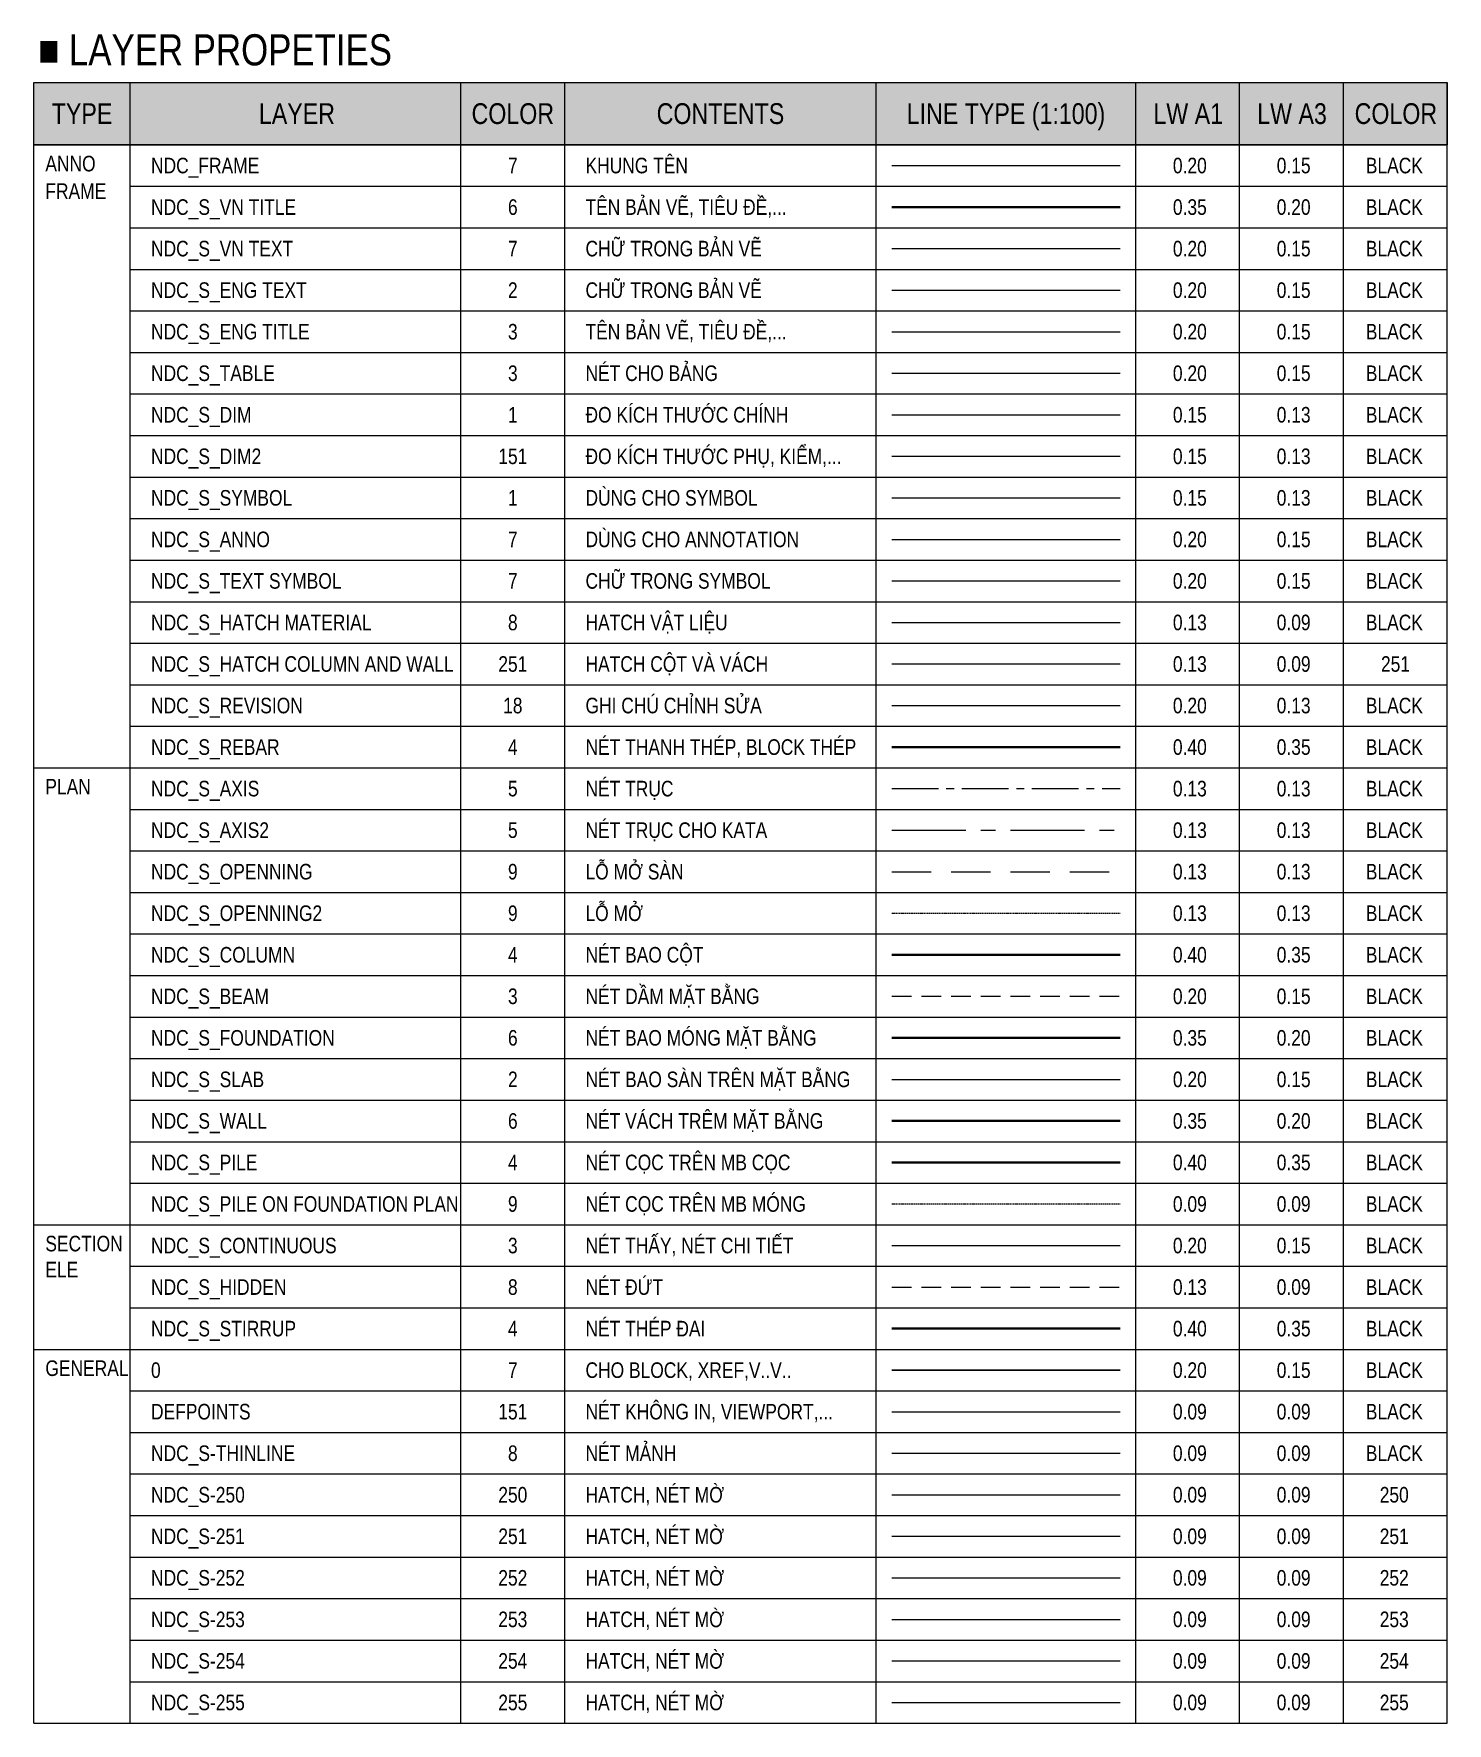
# Model space of a CAD drawing. Header units: millimetres. Extents: x -172050 to 1089997, y 452920 to 1051687.
# Drawn here: x -172050 to -149360, y 474496 to 501610 of the extents above; entities that cross this region are included whole.
import ezdxf
from ezdxf.enums import TextEntityAlignment as Align

# ---------------------------------------------------------------- set-up
doc = ezdxf.new("R2010")
doc.units = ezdxf.units.MM
doc.header["$MEASUREMENT"] = 0
for name, pattern in [('CENTER', [50.8, 31.75, -6.35, 6.35, -6.35]), ('CENTER2', [1.125, 0.75, -0.125, 0.125, -0.125]), ('DASHED', [3, 2, -1]), ('DASHED2', [9.525, 6.35, -3.175]), ('HIDDEN2', [4.7625, 3.175, -1.5875])]:
    doc.linetypes.add(name, pattern=pattern)
doc.layers.get('Defpoints').update_dxf_attribs({"color": 151, "lineweight": 9})
for name, color, linetype, lineweight in [('NDC_FRAME', 7, 'Continuous', 20), ('NDC_S-COLUMN', 4, 'Continuous', 40), ('NDC_S_250', 250, 'Continuous', 9), ('NDC_S_251', 251, 'Continuous', 9), ('NDC_S_252', 252, 'Continuous', 9), ('NDC_S_253', 253, 'Continuous', 9), ('NDC_S_254', 254, 'Continuous', 9), ('NDC_S_255', 255, 'Continuous', 9), ('NDC_S_ANNO', 7, 'Continuous', 20), ('NDC_S_AXIS', 5, 'CENTER2', 13), ('NDC_S_AXIS2', 5, 'CENTER', 13), ('NDC_S_BEAM', 3, 'HIDDEN2', 20), ('NDC_S_CONTINUOUS', 3, 'Continuous', 20), ('NDC_S_DIM', 1, 'Continuous', 15), ('NDC_S_DIM2', 151, 'Continuous', 15), ('NDC_S_ENG TEXT', 2, 'Continuous', 20), ('NDC_S_ENG TITLE', 3, 'Continuous', 20), ('NDC_S_FOUNDATION', 6, 'Continuous', 35), ('NDC_S_HATCH COLUMN AND WALL', 251, 'Continuous', 13), ('NDC_S_HATCH MATERIAL', 8, 'Continuous', 13), ('NDC_S_HIDDEN', 8, 'HIDDEN2', 13), ('NDC_S_LEADER', 1, 'Continuous', 15), ('NDC_S_OPENING', 9, 'DASHED2', 13), ('NDC_S_OPENING2', 9, 'DASHED', 13), ('NDC_S_PILE', 4, 'Continuous', 35), ('NDC_S_PILE ON FOUNDATION PLAN', 9, 'DASHED', 9), ('NDC_S_REBAR', 4, 'Continuous', 35), ('NDC_S_SLAB', 2, 'Continuous', 20), ('NDC_S_STIRRUP', 4, 'Continuous', 40), ('NDC_S_TEXT SYMBOL', 7, 'Continuous', 20), ('NDC_S_THIN LINE', 8, 'Continuous', 9), ('NDC_S_VN TEXT', 7, 'Continuous', 20), ('NDC_S_VN TITLE', 6, 'Continuous', 35), ('NDC_S_WALL', 6, 'Continuous', 35), ('NDC_Table', 3, 'Continuous', 20)]:
    doc.layers.add(name, color=color, linetype=linetype, lineweight=lineweight)
doc.layers.add('NDC_S_REVISION', color=18, linetype='Continuous', lineweight=20, plot=False)
doc.styles.add('NDC_VIE TXT', font='arial.ttf', dxfattribs={"width": 0.8})

msp = doc.modelspace()

# ---------------------------------------------------------------- hatches: boundary and pattern name
at = {"layer": 'NDC_S_253'}
h = msp.add_hatch(color=256, dxfattribs=at)
h.dxf.hatch_style = 1
h.paths.add_polyline_path([(-172049.6, 500829.1), (-149359.9, 500829.1), (-149359.9, 499829.1), (-172049.6, 499829.1)])

# ---------------------------------------------------------------- linework, layer by layer
msp.add_line((-158276.5, 480162.5), (-154609.9, 480162.5))
at = {"layer": 'Defpoints'}
msp.add_line((-158276.5, 479495.8), (-154609.9, 479495.8), dxfattribs=at)
at = {"layer": 'NDC_FRAME'}
for p, q in [((-172049.6, 474495.8), (-172049.6, 500829.1)), ((-172049.6, 500829.1), (-149359.9, 500829.1)), ((-170501.2, 474495.8), (-170501.2, 500829.1)), ((-165193.2, 474495.8), (-165193.2, 500829.1)), ((-163526.5, 474495.8), (-163526.5, 500829.1)), ((-158526.5, 474495.8), (-158526.5, 500829.1)), ((-154359.9, 474495.8), (-154359.9, 500829.1)), ((-154359.9, 474495.8), (-154359.9, 500829.1)), ((-152693.2, 474495.8), (-152693.2, 500829.1)), ((-151026.5, 474495.8), (-151026.5, 500829.1)), ((-149359.9, 474495.8), (-149359.9, 500829.1)), ((-158276.5, 499495.8), (-154609.9, 499495.8)), ((-170501.2, 495162.5), (-149359.9, 495162.5)), ((-170501.2, 494495.8), (-149359.9, 494495.8)), ((-170501.2, 493829.1), (-149359.9, 493829.1)), ((-170501.2, 493162.5), (-149359.9, 493162.5)), ((-170501.2, 492495.8), (-149359.9, 492495.8)), ((-170501.2, 491829.1), (-149359.9, 491829.1)), ((-170501.2, 491162.5), (-149359.9, 491162.5)), ((-170501.2, 490495.8), (-149359.9, 490495.8)), ((-172049.6, 489829.1), (-149359.9, 489829.1)), ((-170501.2, 489162.5), (-149359.9, 489162.5)), ((-170501.2, 488495.8), (-149359.9, 488495.8)), ((-170501.2, 487829.1), (-149359.9, 487829.1)), ((-170501.2, 487162.5), (-149359.9, 487162.5)), ((-170501.2, 486495.8), (-149359.9, 486495.8)), ((-170501.2, 485829.1), (-149359.9, 485829.1)), ((-170501.2, 485162.5), (-149359.9, 485162.5)), ((-170501.2, 484495.8), (-149359.9, 484495.8)), ((-170501.2, 483829.1), (-149359.9, 483829.1)), ((-170501.2, 483162.5), (-149359.9, 483162.5)), ((-172049.6, 482495.8), (-149359.9, 482495.8)), ((-170501.2, 481829.1), (-149359.9, 481829.1)), ((-170501.2, 481162.5), (-149359.9, 481162.5)), ((-172049.6, 480495.8), (-149359.9, 480495.8)), ((-170501.2, 479829.1), (-149359.9, 479829.1)), ((-170501.2, 479162.5), (-149359.9, 479162.5)), ((-170501.2, 478495.8), (-149359.9, 478495.8)), ((-170501.2, 477829.1), (-149359.9, 477829.1)), ((-170501.2, 477162.5), (-149359.9, 477162.5)), ((-170501.2, 476495.8), (-149359.9, 476495.8)), ((-170501.2, 475829.1), (-149359.9, 475829.1)), ((-170501.2, 475162.5), (-149359.9, 475162.5)), ((-172049.6, 474495.8), (-149359.9, 474495.8))]:
    msp.add_line(p, q, dxfattribs=at)
for points in [[(-172049.6, 499829.1), (-149359.9, 499829.1)], [(-170501.2, 499162.5), (-149359.9, 499162.5)], [(-170501.2, 498495.8), (-149359.9, 498495.8)], [(-170501.2, 497829.1), (-149359.9, 497829.1)], [(-170501.2, 497162.5), (-149359.9, 497162.5)], [(-170501.2, 496495.8), (-149359.9, 496495.8)], [(-170501.2, 495829.1), (-149359.9, 495829.1)]]:
    msp.add_lwpolyline(points, dxfattribs=at)
at = {"layer": 'NDC_S-COLUMN'}
msp.add_line((-158276.5, 486829.1), (-154609.9, 486829.1), dxfattribs=at)
at = {"layer": 'NDC_S_250'}
msp.add_line((-158276.5, 478162.5), (-154609.9, 478162.5), dxfattribs=at)
at = {"layer": 'NDC_S_251'}
msp.add_line((-158276.5, 477495.8), (-154609.9, 477495.8), dxfattribs=at)
at = {"layer": 'NDC_S_252'}
msp.add_line((-158276.5, 476829.1), (-154609.9, 476829.1), dxfattribs=at)
at = {"layer": 'NDC_S_253'}
msp.add_line((-158276.5, 476162.5), (-154609.9, 476162.5), dxfattribs=at)
msp.add_lwpolyline([(-172049.6, 500829.1), (-149359.9, 500829.1), (-149359.9, 499829.1), (-172049.6, 499829.1)], close=True, dxfattribs=at)
at = {"layer": 'NDC_S_254'}
msp.add_line((-158276.5, 475495.8), (-154609.9, 475495.8), dxfattribs=at)
at = {"layer": 'NDC_S_255'}
msp.add_line((-158276.5, 474829.1), (-154609.9, 474829.1), dxfattribs=at)
at = {"layer": 'NDC_S_ANNO'}
msp.add_line((-158276.5, 493495.8), (-154609.9, 493495.8), dxfattribs=at)
at = {"layer": 'NDC_S_AXIS', "ltscale": 1000}
msp.add_line((-158276.5, 489495.8), (-154609.9, 489495.8), dxfattribs=at)
at = {"layer": 'NDC_S_AXIS2', "ltscale": 37.5}
msp.add_line((-158276.5, 488829.1), (-154609.9, 488829.1), dxfattribs=at)
at = {"layer": 'NDC_S_BEAM', "ltscale": 100}
msp.add_line((-158276.5, 486162.5), (-154609.9, 486162.5), dxfattribs=at)
at = {"layer": 'NDC_S_CONTINUOUS'}
msp.add_line((-158276.5, 482162.5), (-154609.9, 482162.5), dxfattribs=at)
at = {"layer": 'NDC_S_DIM'}
msp.add_line((-158276.5, 495495.8), (-154609.9, 495495.8), dxfattribs=at)
at = {"layer": 'NDC_S_DIM2'}
msp.add_line((-158276.5, 494829.1), (-154609.9, 494829.1), dxfattribs=at)
at = {"layer": 'NDC_S_ENG TEXT'}
msp.add_line((-158276.5, 497495.8), (-154609.9, 497495.8), dxfattribs=at)
at = {"layer": 'NDC_S_ENG TITLE'}
msp.add_line((-158276.5, 496829.1), (-154609.9, 496829.1), dxfattribs=at)
at = {"layer": 'NDC_S_FOUNDATION'}
msp.add_line((-158276.5, 485495.8), (-154609.9, 485495.8), dxfattribs=at)
at = {"layer": 'NDC_S_HATCH COLUMN AND WALL'}
msp.add_line((-158276.5, 491495.8), (-154609.9, 491495.8), dxfattribs=at)
at = {"layer": 'NDC_S_HATCH MATERIAL'}
msp.add_line((-158276.5, 492162.5), (-154609.9, 492162.5), dxfattribs=at)
at = {"layer": 'NDC_S_HIDDEN', "ltscale": 100}
msp.add_line((-158276.5, 481495.8), (-154609.9, 481495.8), dxfattribs=at)
at = {"layer": 'NDC_S_LEADER'}
msp.add_line((-158276.5, 494162.5), (-154609.9, 494162.5), dxfattribs=at)
at = {"layer": 'NDC_S_OPENING', "ltscale": 100}
msp.add_line((-158276.5, 488162.5), (-154609.9, 488162.5), dxfattribs=at)
at = {"layer": 'NDC_S_OPENING2', "ltscale": 10}
msp.add_line((-158276.5, 487495.8), (-154609.9, 487495.8), dxfattribs=at)
at = {"layer": 'NDC_S_PILE'}
msp.add_line((-158276.5, 483495.8), (-154609.9, 483495.8), dxfattribs=at)
at = {"layer": 'NDC_S_PILE ON FOUNDATION PLAN', "ltscale": 10}
msp.add_line((-158276.5, 482829.1), (-154609.9, 482829.1), dxfattribs=at)
at = {"layer": 'NDC_S_REBAR'}
msp.add_line((-158276.5, 490162.5), (-154609.9, 490162.5), dxfattribs=at)
at = {"layer": 'NDC_S_REVISION'}
msp.add_line((-158276.5, 490829.1), (-154609.9, 490829.1), dxfattribs=at)
at = {"layer": 'NDC_S_SLAB'}
msp.add_line((-158276.5, 484829.1), (-154609.9, 484829.1), dxfattribs=at)
at = {"layer": 'NDC_S_STIRRUP'}
msp.add_line((-158276.5, 480829.1), (-154609.9, 480829.1), dxfattribs=at)
at = {"layer": 'NDC_S_TEXT SYMBOL'}
msp.add_line((-158276.5, 492829.1), (-154609.9, 492829.1), dxfattribs=at)
at = {"layer": 'NDC_S_THIN LINE'}
msp.add_line((-158276.5, 478829.1), (-154609.9, 478829.1), dxfattribs=at)
at = {"layer": 'NDC_S_VN TEXT'}
msp.add_line((-158276.5, 498162.5), (-154609.9, 498162.5), dxfattribs=at)
at = {"layer": 'NDC_S_VN TITLE'}
msp.add_line((-158276.5, 498829.1), (-154609.9, 498829.1), dxfattribs=at)
at = {"layer": 'NDC_S_WALL'}
msp.add_line((-158276.5, 484162.5), (-154609.9, 484162.5), dxfattribs=at)
at = {"layer": 'NDC_Table'}
msp.add_line((-158276.5, 496162.5), (-154609.9, 496162.5), dxfattribs=at)

# ---------------------------------------------------------------- texts
at = {"style": 'NDC_VIE TXT', "width": 0.8}
msp.add_text('7', height=250, dxfattribs=at).set_placement((-164359.9, 480162.5), align=Align.MIDDLE_CENTER)
at = {"layer": 'Defpoints', "style": 'NDC_VIE TXT', "width": 0.8}
msp.add_text('151', height=250, dxfattribs=at).set_placement((-164359.9, 479495.8), align=Align.MIDDLE_CENTER)
at = {"layer": 'NDC_FRAME', "style": 'NDC_VIE TXT', "width": 0.8}
msp.add_text('7', height=250, dxfattribs=at).set_placement((-164359.9, 499495.8), align=Align.MIDDLE_CENTER)
at = {"layer": 'NDC_S-COLUMN', "style": 'NDC_VIE TXT', "width": 0.8}
msp.add_text('4', height=250, dxfattribs=at).set_placement((-164359.9, 486829.1), align=Align.MIDDLE_CENTER)
at = {"layer": 'NDC_S_250', "style": 'NDC_VIE TXT', "width": 0.8}
msp.add_text('250', height=250, dxfattribs=at).set_placement((-164359.9, 478162.5), align=Align.MIDDLE_CENTER)
at = {"layer": 'NDC_S_251', "style": 'NDC_VIE TXT', "width": 0.8}
msp.add_text('251', height=250, dxfattribs=at).set_placement((-164359.9, 477495.8), align=Align.MIDDLE_CENTER)
at = {"layer": 'NDC_S_252', "style": 'NDC_VIE TXT', "width": 0.8}
msp.add_text('252', height=250, dxfattribs=at).set_placement((-164359.9, 476829.1), align=Align.MIDDLE_CENTER)
at = {"layer": 'NDC_S_253', "style": 'NDC_VIE TXT', "width": 0.8}
msp.add_text('253', height=250, dxfattribs=at).set_placement((-164359.9, 476162.5), align=Align.MIDDLE_CENTER)
at = {"layer": 'NDC_S_254', "style": 'NDC_VIE TXT', "width": 0.8}
msp.add_text('254', height=250, dxfattribs=at).set_placement((-164359.9, 475495.8), align=Align.MIDDLE_CENTER)
at = {"layer": 'NDC_S_255', "style": 'NDC_VIE TXT', "width": 0.8}
msp.add_text('255', height=250, dxfattribs=at).set_placement((-164359.9, 474829.1), align=Align.MIDDLE_CENTER)
at = {"layer": 'NDC_S_ANNO', "style": 'NDC_VIE TXT', "width": 0.8}
msp.add_text('7', height=250, dxfattribs=at).set_placement((-164359.9, 493495.8), align=Align.MIDDLE_CENTER)
at = {"layer": 'NDC_S_AXIS', "style": 'NDC_VIE TXT', "width": 0.8}
msp.add_text('5', height=250, dxfattribs=at).set_placement((-164359.9, 489495.8), align=Align.MIDDLE_CENTER)
at = {"layer": 'NDC_S_AXIS2', "style": 'NDC_VIE TXT', "width": 0.8}
msp.add_text('5', height=250, dxfattribs=at).set_placement((-164359.9, 488829.1), align=Align.MIDDLE_CENTER)
at = {"layer": 'NDC_S_BEAM', "style": 'NDC_VIE TXT', "width": 0.8}
msp.add_text('3', height=250, dxfattribs=at).set_placement((-164359.9, 486162.5), align=Align.MIDDLE_CENTER)
at = {"layer": 'NDC_S_CONTINUOUS', "style": 'NDC_VIE TXT', "width": 0.8}
msp.add_text('3', height=250, dxfattribs=at).set_placement((-164359.9, 482162.5), align=Align.MIDDLE_CENTER)
at = {"layer": 'NDC_S_DIM', "style": 'NDC_VIE TXT', "width": 0.8}
msp.add_text('1', height=250, dxfattribs=at).set_placement((-164359.9, 495495.8), align=Align.MIDDLE_CENTER)
at = {"layer": 'NDC_S_DIM2', "style": 'NDC_VIE TXT', "width": 0.8}
msp.add_text('151', height=250, dxfattribs=at).set_placement((-164359.9, 494829.1), align=Align.MIDDLE_CENTER)
at = {"layer": 'NDC_S_ENG TEXT', "style": 'NDC_VIE TXT', "width": 0.8}
msp.add_text('2', height=250, dxfattribs=at).set_placement((-164359.9, 497495.8), align=Align.MIDDLE_CENTER)
at = {"layer": 'NDC_S_ENG TITLE', "style": 'NDC_VIE TXT', "width": 0.8}
msp.add_text('3', height=250, dxfattribs=at).set_placement((-164359.9, 496829.1), align=Align.MIDDLE_CENTER)
at = {"layer": 'NDC_S_FOUNDATION', "style": 'NDC_VIE TXT', "width": 0.8}
msp.add_text('6', height=250, dxfattribs=at).set_placement((-164359.9, 485495.8), align=Align.MIDDLE_CENTER)
at = {"layer": 'NDC_S_HATCH COLUMN AND WALL', "style": 'NDC_VIE TXT', "width": 0.8}
msp.add_text('251', height=250, dxfattribs=at).set_placement((-164359.9, 491495.8), align=Align.MIDDLE_CENTER)
at = {"layer": 'NDC_S_HATCH MATERIAL', "style": 'NDC_VIE TXT', "width": 0.8}
msp.add_text('8', height=250, dxfattribs=at).set_placement((-164359.9, 492162.5), align=Align.MIDDLE_CENTER)
at = {"layer": 'NDC_S_HIDDEN', "style": 'NDC_VIE TXT', "width": 0.8}
msp.add_text('8', height=250, dxfattribs=at).set_placement((-164359.9, 481495.8), align=Align.MIDDLE_CENTER)
at = {"layer": 'NDC_S_LEADER', "style": 'NDC_VIE TXT', "width": 0.8}
msp.add_text('1', height=250, dxfattribs=at).set_placement((-164359.9, 494162.5), align=Align.MIDDLE_CENTER)
at = {"layer": 'NDC_S_OPENING', "style": 'NDC_VIE TXT', "width": 0.8}
msp.add_text('9', height=250, dxfattribs=at).set_placement((-164359.9, 488162.5), align=Align.MIDDLE_CENTER)
at = {"layer": 'NDC_S_OPENING2', "style": 'NDC_VIE TXT', "width": 0.8}
msp.add_text('9', height=250, dxfattribs=at).set_placement((-164359.9, 487495.8), align=Align.MIDDLE_CENTER)
at = {"layer": 'NDC_S_PILE', "style": 'NDC_VIE TXT', "width": 0.8}
msp.add_text('4', height=250, dxfattribs=at).set_placement((-164359.9, 483495.8), align=Align.MIDDLE_CENTER)
at = {"layer": 'NDC_S_PILE ON FOUNDATION PLAN', "style": 'NDC_VIE TXT', "width": 0.8}
msp.add_text('9', height=250, dxfattribs=at).set_placement((-164359.9, 482829.1), align=Align.MIDDLE_CENTER)
at = {"layer": 'NDC_S_REBAR', "style": 'NDC_VIE TXT', "width": 0.8}
msp.add_text('4', height=250, dxfattribs=at).set_placement((-164359.9, 490162.5), align=Align.MIDDLE_CENTER)
at = {"layer": 'NDC_S_REVISION', "style": 'NDC_VIE TXT', "width": 0.8}
msp.add_text('18', height=250, dxfattribs=at).set_placement((-164359.9, 490829.1), align=Align.MIDDLE_CENTER)
at = {"layer": 'NDC_S_SLAB', "style": 'NDC_VIE TXT', "width": 0.8}
msp.add_text('2', height=250, dxfattribs=at).set_placement((-164359.9, 484829.1), align=Align.MIDDLE_CENTER)
at = {"layer": 'NDC_S_STIRRUP', "style": 'NDC_VIE TXT', "width": 0.8}
msp.add_text('4', height=250, dxfattribs=at).set_placement((-164359.9, 480829.1), align=Align.MIDDLE_CENTER)
at = {"layer": 'NDC_S_TEXT SYMBOL', "style": 'NDC_VIE TXT', "width": 0.8}
msp.add_text('7', height=250, dxfattribs=at).set_placement((-164359.9, 492829.1), align=Align.MIDDLE_CENTER)
at = {"layer": 'NDC_S_THIN LINE', "style": 'NDC_VIE TXT', "width": 0.8}
msp.add_text('8', height=250, dxfattribs=at).set_placement((-164359.9, 478829.1), align=Align.MIDDLE_CENTER)
at = {"layer": 'NDC_S_VN TEXT', "color": 3, "style": 'NDC_VIE TXT', "width": 0.8}
for s, height, p in [('■ LAYER PROPETIES', 500, (-171977.8, 501352.9)), ('ANNO', 250, (-171863.8, 499526.9)), ('NDC_FRAME', 250, (-170167.9, 499495.8)), ('KHUNG TÊN', 250, (-163193.2, 499495.8)), ('0.20', 250, (-153763.3, 499495.8)), ('0.15', 250, (-152096.6, 499495.8)), ('BLACK', 250, (-150666.3, 499495.8)), ('FRAME', 250, (-171863.8, 499085.1)), ('NDC_S_VN TITLE', 250, (-170167.9, 498829.1)), ('TÊN BẢN VẼ, TIÊU ĐỀ,...', 250, (-163193.2, 498829.1)), ('0.35', 250, (-153763.3, 498829.1)), ('0.20', 250, (-152096.6, 498829.1)), ('BLACK', 250, (-150666.3, 498829.1)), ('NDC_S_VN TEXT', 250, (-170167.9, 498162.5)), ('CHỮ TRONG BẢN VẼ', 250, (-163193.2, 498162.5)), ('0.20', 250, (-153763.3, 498162.5)), ('0.15', 250, (-152096.6, 498162.5)), ('BLACK', 250, (-150666.3, 498162.5)), ('NDC_S_ENG TEXT', 250, (-170167.9, 497495.8)), ('CHỮ TRONG BẢN VẼ', 250, (-163193.2, 497495.8)), ('0.20', 250, (-153763.3, 497495.8)), ('0.15', 250, (-152096.6, 497495.8)), ('BLACK', 250, (-150666.3, 497495.8)), ('TÊN BẢN VẼ, TIÊU ĐỀ,...', 250, (-163193.2, 496829.1)), ('NDC_S_ENG TITLE', 250, (-170167.9, 496829.1)), ('0.20', 250, (-153763.3, 496829.1)), ('0.15', 250, (-152096.6, 496829.1)), ('BLACK', 250, (-150666.3, 496829.1)), ('NDC_S_TABLE', 250, (-170167.9, 496162.5)), ('NÉT CHO BẢNG', 250, (-163193.2, 496162.5)), ('0.20', 250, (-153763.3, 496162.5)), ('0.15', 250, (-152096.6, 496162.5)), ('BLACK', 250, (-150666.3, 496162.5)), ('ĐO KÍCH THƯỚC CHÍNH ', 250, (-163193.2, 495495.8)), ('NDC_S_DIM', 250, (-170167.9, 495495.8)), ('0.15', 250, (-153763.3, 495495.8)), ('0.13', 250, (-152096.6, 495495.8)), ('BLACK', 250, (-150666.3, 495495.8)), ('NDC_S_DIM2', 250, (-170167.9, 494829.1)), ('ĐO KÍCH THƯỚC PHỤ, KIỂM,...', 250, (-163193.2, 494829.1)), ('0.15', 250, (-153763.3, 494829.1)), ('0.13', 250, (-152096.6, 494829.1)), ('BLACK', 250, (-150666.3, 494829.1)), ('DÙNG CHO SYMBOL', 250, (-163193.2, 494162.5)), ('NDC_S_SYMBOL', 250, (-170167.9, 494162.5)), ('0.15', 250, (-153763.3, 494162.5)), ('0.13', 250, (-152096.6, 494162.5)), ('BLACK', 250, (-150666.3, 494162.5)), ('NDC_S_ANNO', 250, (-170167.9, 493495.8)), ('DÙNG CHO ANNOTATION', 250, (-163193.2, 493495.8)), ('0.20', 250, (-153763.3, 493495.8)), ('0.15', 250, (-152096.6, 493495.8)), ('BLACK', 250, (-150666.3, 493495.8)), ('NDC_S_TEXT SYMBOL', 250, (-170167.9, 492829.1)), ('CHỮ TRONG SYMBOL', 250, (-163193.2, 492829.1)), ('0.20', 250, (-153763.3, 492829.1)), ('0.15', 250, (-152096.6, 492829.1)), ('BLACK', 250, (-150666.3, 492829.1)), ('NDC_S_HATCH MATERIAL', 250, (-170167.9, 492162.5)), ('HATCH VẬT LIỆU', 250, (-163193.2, 492162.5)), ('0.13', 250, (-153763.3, 492162.5)), ('0.09', 250, (-152096.6, 492162.5)), ('BLACK', 250, (-150666.3, 492162.5)), ('NDC_S_HATCH COLUMN AND WALL', 250, (-170167.9, 491495.8)), ('HATCH CỘT VÀ VÁCH', 250, (-163193.2, 491495.8)), ('0.13', 250, (-153763.3, 491495.8)), ('0.09', 250, (-152096.6, 491495.8)), ('251', 250, (-150423.4, 491495.8)), ('NDC_S_REVISION', 250, (-170167.9, 490829.1)), ('GHI CHÚ CHỈNH SỬA', 250, (-163193.2, 490829.1)), ('0.20', 250, (-153763.3, 490829.1)), ('0.13', 250, (-152096.6, 490829.1)), ('BLACK', 250, (-150666.3, 490829.1)), ('NDC_S_REBAR', 250, (-170167.9, 490162.5)), ('NÉT THANH THÉP, BLOCK THÉP', 250, (-163193.2, 490162.5)), ('0.40', 250, (-153763.3, 490162.5)), ('0.35', 250, (-152096.6, 490162.5)), ('BLACK', 250, (-150666.3, 490162.5)), ('PLAN', 250, (-171863.8, 489526.9)), ('NDC_S_AXIS', 250, (-170167.9, 489495.8)), ('NÉT TRỤC', 250, (-163193.2, 489495.8)), ('0.13', 250, (-153763.3, 489495.8)), ('0.13', 250, (-152096.6, 489495.8)), ('BLACK', 250, (-150666.3, 489495.8)), ('NDC_S_AXIS2', 250, (-170167.9, 488829.1)), ('NÉT TRỤC CHO KATA', 250, (-163193.2, 488829.1)), ('0.13', 250, (-153763.3, 488829.1)), ('0.13', 250, (-152096.6, 488829.1)), ('BLACK', 250, (-150666.3, 488829.1)), ('LỖ MỞ SÀN', 250, (-163193.2, 488162.5)), ('NDC_S_OPENNING', 250, (-170167.9, 488162.5)), ('0.13', 250, (-153763.3, 488162.5)), ('0.13', 250, (-152096.6, 488162.5)), ('BLACK', 250, (-150666.3, 488162.5)), ('NDC_S_OPENNING2', 250, (-170167.9, 487495.8)), ('LỖ MỞ', 250, (-163193.2, 487495.8)), ('0.13', 250, (-153763.3, 487495.8)), ('0.13', 250, (-152096.6, 487495.8)), ('BLACK', 250, (-150666.3, 487495.8)), ('NÉT BAO CỘT', 250, (-163193.2, 486829.1)), ('NDC_S_COLUMN', 250, (-170167.9, 486829.1)), ('0.40', 250, (-153763.3, 486829.1)), ('0.35', 250, (-152096.6, 486829.1)), ('BLACK', 250, (-150666.3, 486829.1)), ('NDC_S_BEAM', 250, (-170167.9, 486162.5)), ('NÉT DẦM MẶT BẰNG', 250, (-163193.2, 486162.5)), ('0.20', 250, (-153763.3, 486162.5)), ('0.15', 250, (-152096.6, 486162.5)), ('BLACK', 250, (-150666.3, 486162.5)), ('NDC_S_FOUNDATION', 250, (-170167.9, 485495.8)), ('NÉT BAO MÓNG MẶT BẰNG', 250, (-163193.2, 485495.8)), ('0.35', 250, (-153763.3, 485495.8)), ('0.20', 250, (-152096.6, 485495.8)), ('BLACK', 250, (-150666.3, 485495.8)), ('NDC_S_SLAB', 250, (-170167.9, 484829.1)), ('NÉT BAO SÀN TRÊN MẶT BẰNG', 250, (-163193.2, 484829.1)), ('0.20', 250, (-153763.3, 484829.1)), ('0.15', 250, (-152096.6, 484829.1)), ('BLACK', 250, (-150666.3, 484829.1)), ('NDC_S_WALL', 250, (-170167.9, 484162.5)), ('NÉT VÁCH TRÊM MẶT BẰNG', 250, (-163193.2, 484162.5)), ('0.35', 250, (-153763.3, 484162.5)), ('0.20', 250, (-152096.6, 484162.5)), ('BLACK', 250, (-150666.3, 484162.5)), ('NDC_S_PILE', 250, (-170167.9, 483495.8)), ('NÉT CỌC TRÊN MB CỌC', 250, (-163193.2, 483495.8)), ('0.40', 250, (-153763.3, 483495.8)), ('0.35', 250, (-152096.6, 483495.8)), ('BLACK', 250, (-150666.3, 483495.8)), ('NDC_S_PILE ON FOUNDATION PLAN', 250, (-170167.9, 482829.1)), ('NÉT CỌC TRÊN MB MÓNG', 250, (-163193.2, 482829.1)), ('0.09', 250, (-153763.3, 482829.1)), ('0.09', 250, (-152096.6, 482829.1)), ('BLACK', 250, (-150666.3, 482829.1)), ('SECTION', 250, (-171863.8, 482193.5)), ('NDC_S_CONTINUOUS', 250, (-170167.9, 482162.5)), ('NÉT THẤY, NÉT CHI TIẾT', 250, (-163193.2, 482162.5)), ('0.20', 250, (-153763.3, 482162.5)), ('0.15', 250, (-152096.6, 482162.5)), ('BLACK', 250, (-150666.3, 482162.5)), ('ELE', 250, (-171863.8, 481775.9)), ('NDC_S_HIDDEN', 250, (-170167.9, 481495.8)), ('NÉT ĐỨT', 250, (-163193.2, 481495.8)), ('0.13', 250, (-153763.3, 481495.8)), ('0.09', 250, (-152096.6, 481495.8)), ('BLACK', 250, (-150666.3, 481495.8)), ('NÉT THÉP ĐAI', 250, (-163193.2, 480829.1)), ('NDC_S_STIRRUP', 250, (-170167.9, 480829.1)), ('0.40', 250, (-153763.3, 480829.1)), ('0.35', 250, (-152096.6, 480829.1)), ('BLACK', 250, (-150666.3, 480829.1)), ('GENERAL', 250, (-171863.8, 480193.5)), ('0', 250, (-170167.9, 480162.5)), ('CHO BLOCK, XREF,V..V..', 250, (-163193.2, 480162.5)), ('0.20', 250, (-153763.3, 480162.5)), ('0.15', 250, (-152096.6, 480162.5)), ('BLACK', 250, (-150666.3, 480162.5)), ('NÉT KHÔNG IN, VIEWPORT,...', 250, (-163193.2, 479495.8)), ('DEFPOINTS', 250, (-170167.9, 479495.8)), ('0.09', 250, (-153763.3, 479495.8)), ('0.09', 250, (-152096.6, 479495.8)), ('BLACK', 250, (-150666.3, 479495.8)), ('NDC_S-THINLINE', 250, (-170167.9, 478829.1)), ('NÉT MẢNH', 250, (-163193.2, 478829.1)), ('0.09', 250, (-153763.3, 478829.1)), ('0.09', 250, (-152096.6, 478829.1)), ('BLACK', 250, (-150666.3, 478829.1)), ('HATCH, NÉT MỜ', 250, (-163193.2, 478162.5)), ('NDC_S-250', 250, (-170167.9, 478162.5)), ('0.09', 250, (-153763.3, 478162.5)), ('0.09', 250, (-152096.6, 478162.5)), ('250', 250, (-150443.6, 478162.5)), ('NDC_S-251', 250, (-170167.9, 477495.8)), ('HATCH, NÉT MỜ', 250, (-163193.2, 477495.8)), ('0.09', 250, (-153763.3, 477495.8)), ('0.09', 250, (-152096.6, 477495.8)), ('251', 250, (-150443.6, 477495.8)), ('NDC_S-252', 250, (-170167.9, 476829.1)), ('HATCH, NÉT MỜ', 250, (-163193.2, 476829.1)), ('0.09', 250, (-153763.3, 476829.1)), ('0.09', 250, (-152096.6, 476829.1)), ('252', 250, (-150443.6, 476829.1)), ('NDC_S-253', 250, (-170167.9, 476162.5)), ('HATCH, NÉT MỜ', 250, (-163193.2, 476162.5)), ('0.09', 250, (-153763.3, 476162.5)), ('0.09', 250, (-152096.6, 476162.5)), ('253', 250, (-150443.6, 476162.5)), ('NDC_S-254', 250, (-170167.9, 475495.8)), ('HATCH, NÉT MỜ', 250, (-163193.2, 475495.8)), ('0.09', 250, (-153763.3, 475495.8)), ('0.09', 250, (-152096.6, 475495.8)), ('254', 250, (-150443.6, 475495.8)), ('NDC_S-255', 250, (-170167.9, 474829.1)), ('HATCH, NÉT MỜ', 250, (-163193.2, 474829.1)), ('0.09', 250, (-153763.3, 474829.1)), ('0.09', 250, (-152096.6, 474829.1)), ('255', 250, (-150443.6, 474829.1))]:
    msp.add_text(s, height=height, dxfattribs=at).set_placement(p, align=Align.MIDDLE_LEFT)
for s, height, p in [('TYPE', 333.33, (-171274.9, 500329.1)), ('LAYER', 333.33, (-167825.2, 500329.1)), ('COLOR', 333.33, (-164359.9, 500329.1)), ('CONTENTS', 333.33, (-161026.5, 500329.1)), ('LINE TYPE (1:100)', 333.333, (-156443.2, 500329.1)), ('LW A1', 333.33, (-153517.3, 500329.1)), ('LW A3', 333.33, (-151850.7, 500329.1)), ('COLOR', 333.33, (-150184, 500329.1))]:
    msp.add_text(s, height=height, dxfattribs=at).set_placement(p, align=Align.MIDDLE_CENTER)
at = {"layer": 'NDC_S_VN TEXT', "style": 'NDC_VIE TXT', "width": 0.8}
msp.add_text('7', height=250, dxfattribs=at).set_placement((-164359.9, 498162.5), align=Align.MIDDLE_CENTER)
at = {"layer": 'NDC_S_VN TITLE', "style": 'NDC_VIE TXT', "width": 0.8}
msp.add_text('6', height=250, dxfattribs=at).set_placement((-164359.9, 498829.1), align=Align.MIDDLE_CENTER)
at = {"layer": 'NDC_S_WALL', "style": 'NDC_VIE TXT', "width": 0.8}
msp.add_text('6', height=250, dxfattribs=at).set_placement((-164359.9, 484162.5), align=Align.MIDDLE_CENTER)
at = {"layer": 'NDC_Table', "style": 'NDC_VIE TXT', "width": 0.8}
msp.add_text('3', height=250, dxfattribs=at).set_placement((-164359.9, 496162.5), align=Align.MIDDLE_CENTER)

doc.saveas('drawing.dxf')
